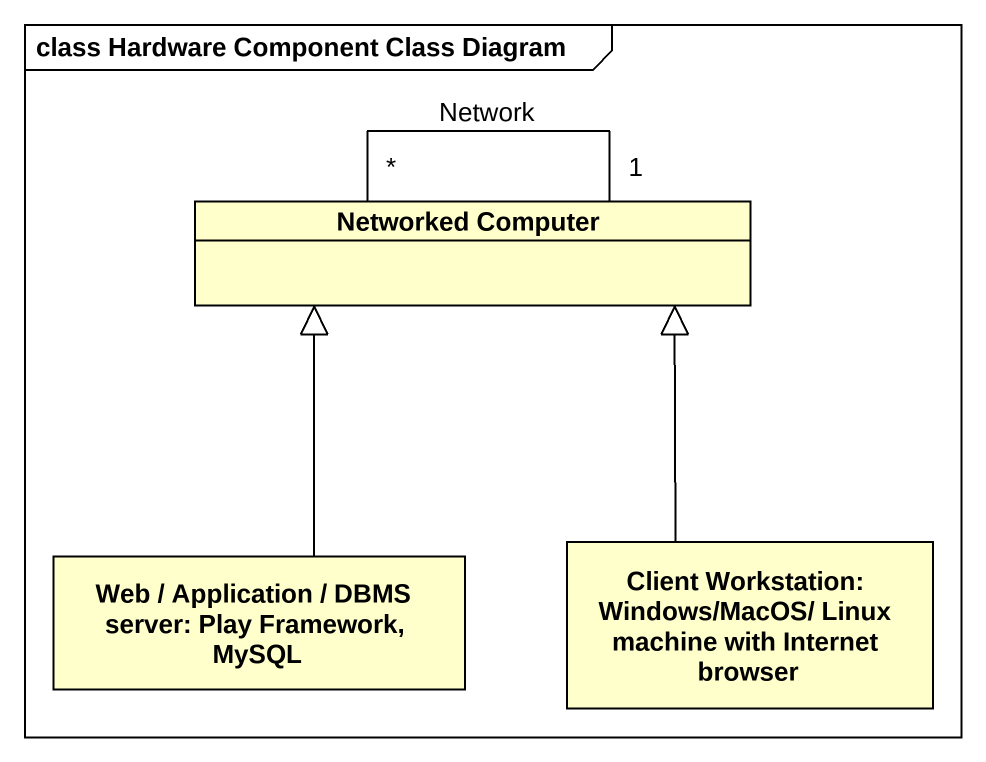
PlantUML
@startuml
mainframe class Hardware Component Class Diagram
hide circle
hide empty members
class "Networked Computer" as Networked_Computer
class "Web / Application / DBMS server: Play Framework, MySQL" as Web_Application_DBMS_server
class "Client Workstation: Windows/MacOS/ Linux machine with Internet browser" as Client_Workstation_Windows
Networked_Computer "1" -- "*" Networked_Computer : Network
Web_Application_DBMS_server -up-|> Networked_Computer
Client_Workstation_Windows -up-|> Networked_Computer
@enduml
